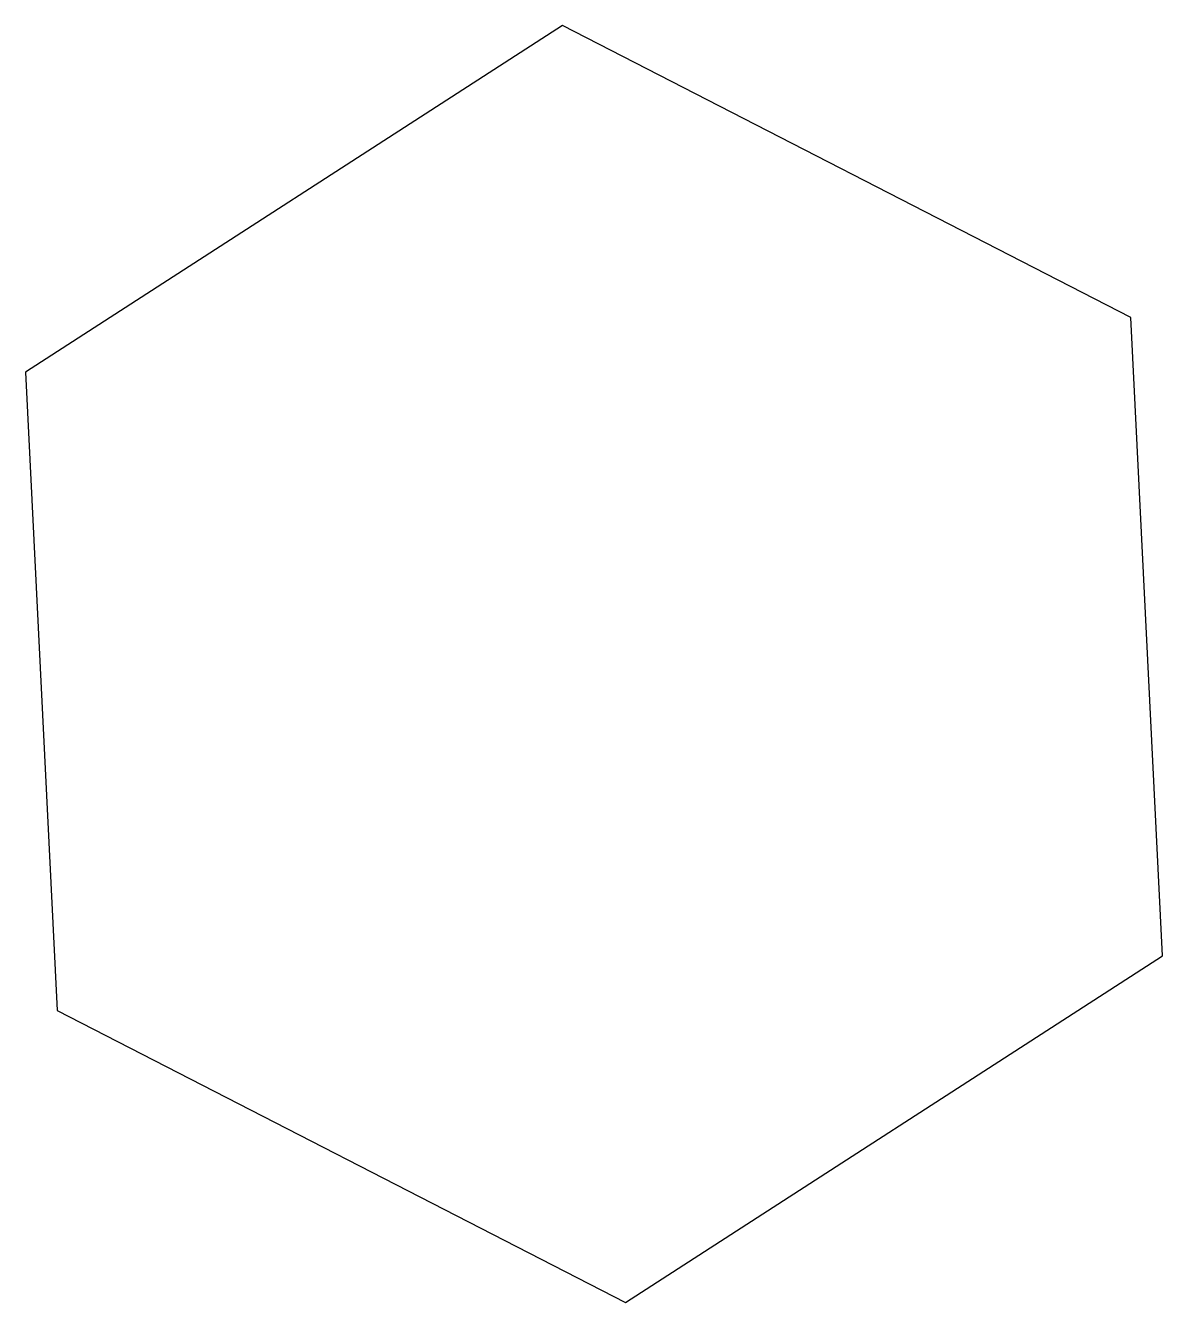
# Model space of a CAD drawing. Header units: millimetres. Extents: x 5872 to 7651, y 1700 to 3698.
import ezdxf

# ---------------------------------------------------------------- set-up
doc = ezdxf.new("R2010")
doc.units = ezdxf.units.MM
doc.layers.add('solid', color=7, linetype='Continuous')

msp = doc.modelspace()

# ---------------------------------------------------------------- linework, layer by layer
at = {"layer": 'solid'}
msp.add_lwpolyline([(5871.9, 3155.7), (5921.2, 2156.9), (6810.8, 1700.3), (7651.1, 2242.4), (7601.8, 3241.1), (6712.2, 3697.8)], close=True, dxfattribs=at)

doc.saveas('drawing.dxf')
